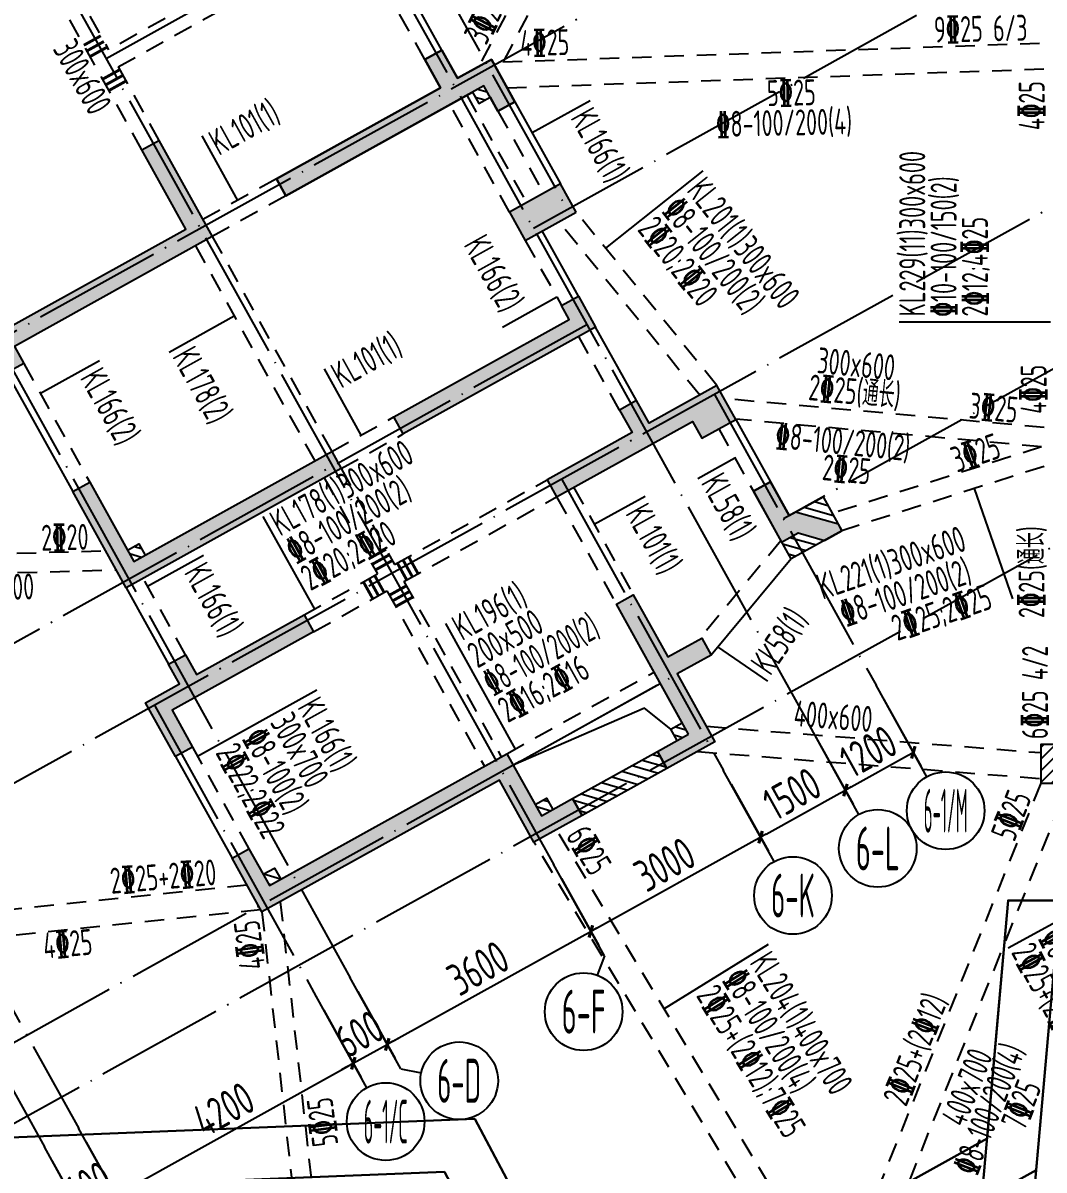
# Model space of a CAD drawing. Header units: millimetres. Extents: x 64473 to 386235, y 427387 to 703525.
# Drawn here: x 210715 to 226496, y 532766 to 550499 of the extents above; entities that cross this region are included whole.
import ezdxf
from ezdxf.enums import TextEntityAlignment as Align

# ---------------------------------------------------------------- set-up
doc = ezdxf.new("R2010")
doc.units = ezdxf.units.MM
doc.header["$LTSCALE"] = 100
doc.header["$PDMODE"] = 35
doc.header["$PDSIZE"] = 200
doc.linetypes.add('3', pattern=[5, 3, -2])
doc.linetypes.add('DOTE', pattern=[2.42, 2, -0.2, 0.02, -0.2])
for name, color, linetype in [('B-TEXT', 7, 'Continuous'), ('B-开洞', 7, 'Continuous'), ('COLU', 7, 'Continuous'), ('colu-1层', 6, 'Continuous'), ('colu-主楼', 7, 'Continuous'), ('h填实-1层', 254, 'Continuous'), ('h斜线-1层', 7, 'Continuous'), ('h斜线-柱', 7, 'Continuous'), ('L-AXIS', 3, 'Continuous'), ('L-dote', 253, 'DOTE'), ('L-箍筋', 1, 'Continuous'), ('wall-主楼', 2, 'Continuous'), ('垂直标注', 31, 'Continuous'), ('垂直钢筋', 27, 'Continuous'), ('梁', 4, 'Continuous'), ('梁虚线', 4, '3'), ('水平标注', 2, 'Continuous'), ('水平钢筋', 30, 'Continuous')]:
    doc.layers.add(name, color=color, linetype=linetype)
doc.styles.add('_TCH_AXIS', font='tssdeng.shx', dxfattribs={"width": 0.7, "bigfont": 'tssdchn.shx'})
doc.styles.add('COMPLEX', font='tssdeng.shx', dxfattribs={"width": 0.7, "bigfont": 'tssdchn.shx'})
doc.styles.get("Standard").update_dxf_attribs({"font": 'tssdeng.shx', "width": 0.7, "bigfont": 'tssdchn.shx'})
doc.styles.add('TSSD_Dimension', font='Tssdeng.shx', dxfattribs={"width": 0.7, "bigfont": 'tssdchn.shx'})
doc.dimstyles.new('TSSD_100_100$0', dxfattribs={"dimtxt": 300, "dimasz": 100, "dimexe": 250, "dimexo": 250, "dimgap": 100, "dimtad": 1, "dimdec": 0, "dimzin": 0, "dimdsep": 46, "dimtxsty": 'TSSD_Dimension', "dimblk": '_tsdbk', "dimblk1": '_tsdbk', "dimblk2": '_tsdbk', "dimsah": 1, "dimcen": 0, "dimclrt": 7, "dimadec": 0, "dimazin": 0, "dimtfac": 1, "dimtdec": 0, "dimtix": 1, "dimtmove": 2, "dimatfit": 3, "dimldrblk": '_tsdbk', "dimfxl": 1, "dimtolj": 1, "dimtzin": 0, "dimarcsym": 0})
pattern_1 = [(344.045374, (-164355.95, 304847.75), (34.909255, 122.10792), [])]

# ---------------------------------------------------------------- blocks, each defined once
blk = doc.blocks.new('_AXISO')
blk.add_circle((0, 0), 0.5)
at = {"layer": 'B-TEXT', "style": 'COMPLEX', "width": 1.450893}
blk.add_attdef('A', text='', height=0.56, dxfattribs=at).set_placement((0.249375, -0.28), (0.749375, -0.28), align=Align.FIT)
blk = doc.blocks.new('_tsdbk')
blk.add_line((-1, 0), (0, 0))
at = {"const_width": 0.5}
blk.add_lwpolyline([(-0.7, -0.7), (0.7, 0.7)], dxfattribs=at)
blk = doc.blocks.new('*D72')
at = {"layer": 'Defpoints', "color": 0}
for p in [(218916, 537493), (219492, 536455), (215769, 535745)]:
    blk.add_point(p, dxfattribs=at)
at = {"layer": 'L-AXIS', "color": 0, "lineweight": -2}
for p, q in [((219037, 537275), (219614, 536237)), ((216433, 534756), (219405, 536407)), ((215890, 535527), (216467, 534489))]:
    blk.add_line(p, q, dxfattribs=at)
at = {"layer": 'L-AXIS', "color": 0, "lineweight": -2, "yscale": 100, "zscale": 100}
for p, xscale, rotation in [((219492, 536455), 99.99999999999999, 29.04537402752898), ((216345, 534708), 100, 209.045374027529)]:
    blk.add_blockref('_tsdbk', p, dxfattribs=dict(at, xscale=xscale, rotation=rotation))
at = {"layer": 'L-AXIS', "color": 7, "insert": (217749, 535887), "char_height": 500, "attachment_point": 5, "rotation": 29.0454, "style": 'TSSD_Dimension'}
blk.add_mtext('\\A1;3600', dxfattribs=at)
blk = doc.blocks.new('*D73')
at = {"layer": 'Defpoints', "color": 0}
for p in [(215244, 535454), (215821, 534416), (211572, 533415)]:
    blk.add_point(p, dxfattribs=at)
at = {"layer": 'L-AXIS', "color": 0, "lineweight": -2}
for p, q in [((215366, 535236), (215942, 534198)), ((212236, 532426), (215733, 534368)), ((211694, 533197), (212270, 532159))]:
    blk.add_line(p, q, dxfattribs=at)
at = {"layer": 'L-AXIS', "color": 0, "lineweight": -2, "yscale": 100, "zscale": 100}
for p, xscale, rotation in [((215821, 534416), 99.99999999999999, 29.04537402752898), ((212149, 532377), 100, 209.045374027529)]:
    blk.add_blockref('_tsdbk', p, dxfattribs=dict(at, xscale=xscale, rotation=rotation))
at = {"layer": 'L-AXIS', "color": 7, "insert": (213815, 533703), "char_height": 500, "attachment_point": 5, "rotation": 29.0454, "style": 'TSSD_Dimension'}
blk.add_mtext('\\A1;4200', dxfattribs=at)
blk = doc.blocks.new('*D74')
at = {"layer": 'Defpoints', "color": 0}
for p in [(211572, 533415), (211048, 533124), (212149, 532377)]:
    blk.add_point(p, dxfattribs=at)
at = {"layer": 'L-AXIS', "color": 0, "lineweight": -2}
for p, q in [((211694, 533197), (212270, 532159)), ((211169, 532905), (211746, 531867)), ((211624, 532086), (212149, 532377)), ((212236, 532426), (212324, 532474)), ((211537, 532037), (211449, 531989))]:
    blk.add_line(p, q, dxfattribs=at)
at = {"layer": 'L-AXIS', "color": 0, "lineweight": -2, "xscale": 100, "yscale": 100, "zscale": 100}
for p, rotation in [((212149, 532377), 209.045374027529), ((211624, 532086), 29.04537402752898)]:
    blk.add_blockref('_tsdbk', p, dxfattribs=dict(at, rotation=rotation))
at = {"layer": 'L-AXIS', "color": 7, "insert": (211717, 532537), "char_height": 500, "attachment_point": 5, "rotation": 29.0454, "style": 'TSSD_Dimension'}
blk.add_mtext('\\A1;600', dxfattribs=at)
blk = doc.blocks.new('*D75')
at = {"layer": 'Defpoints', "color": 0}
for p in [(215769, 535745), (215244, 535454), (216345, 534708)]:
    blk.add_point(p, dxfattribs=at)
at = {"layer": 'L-AXIS', "color": 0, "lineweight": -2}
for p, q in [((215890, 535527), (216467, 534489)), ((215366, 535236), (215942, 534198)), ((215821, 534416), (216345, 534708)), ((216433, 534756), (216520, 534805)), ((215733, 534368), (215646, 534319))]:
    blk.add_line(p, q, dxfattribs=at)
at = {"layer": 'L-AXIS', "color": 0, "lineweight": -2, "xscale": 100, "yscale": 100, "zscale": 100}
for p, rotation in [((216345, 534708), 209.045374027529), ((215821, 534416), 29.04537402752898)]:
    blk.add_blockref('_tsdbk', p, dxfattribs=dict(at, rotation=rotation))
at = {"layer": 'L-AXIS', "color": 7, "insert": (215913, 534868), "char_height": 500, "attachment_point": 5, "rotation": 29.0454, "style": 'TSSD_Dimension'}
blk.add_mtext('\\A1;600', dxfattribs=at)
blk = doc.blocks.new('*D76')
at = {"layer": 'Defpoints', "color": 0}
for p in [(221539, 538950), (222115, 537912), (218916, 537493)]:
    blk.add_point(p, dxfattribs=at)
at = {"layer": 'L-AXIS', "color": 0, "lineweight": -2}
for p, q in [((221660, 538731), (222237, 537693)), ((219580, 536504), (222028, 537863)), ((219037, 537275), (219614, 536237))]:
    blk.add_line(p, q, dxfattribs=at)
at = {"layer": 'L-AXIS', "color": 0, "lineweight": -2, "yscale": 100, "zscale": 100}
for p, xscale, rotation in [((222115, 537912), 99.99999999999999, 29.04537402752898), ((219492, 536455), 100, 209.045374027529)]:
    blk.add_blockref('_tsdbk', p, dxfattribs=dict(at, xscale=xscale, rotation=rotation))
at = {"layer": 'L-AXIS', "color": 7, "insert": (220634, 537490), "char_height": 500, "attachment_point": 5, "rotation": 29.0454, "style": 'TSSD_Dimension'}
blk.add_mtext('\\A1;3000', dxfattribs=at)
blk = doc.blocks.new('*D77')
at = {"layer": 'Defpoints', "color": 0}
for p in [(222850, 539678), (221539, 538950), (223427, 538640)]:
    blk.add_point(p, dxfattribs=at)
at = {"layer": 'L-AXIS', "color": 0, "lineweight": -2}
for p, q in [((222971, 539459), (223548, 538422)), ((221660, 538731), (222237, 537693)), ((222203, 537960), (223339, 538592))]:
    blk.add_line(p, q, dxfattribs=at)
at = {"layer": 'L-AXIS', "color": 0, "lineweight": -2, "yscale": 100, "zscale": 100}
for p, xscale, rotation in [((223427, 538640), 99.99999999999999, 29.04537402752898), ((222115, 537912), 100, 209.045374027529)]:
    blk.add_blockref('_tsdbk', p, dxfattribs=dict(at, xscale=xscale, rotation=rotation))
at = {"layer": 'L-AXIS', "color": 7, "insert": (222601, 538582), "char_height": 500, "attachment_point": 5, "rotation": 29.0454, "style": 'TSSD_Dimension'}
blk.add_mtext('\\A1;1500', dxfattribs=at)
blk = doc.blocks.new('*D78')
at = {"layer": 'Defpoints', "color": 0}
for p in [(223899, 540261), (222850, 539678), (224476, 539223)]:
    blk.add_point(p, dxfattribs=at)
at = {"layer": 'L-AXIS', "color": 0, "lineweight": -2}
for p, q in [((224021, 540042), (224597, 539004)), ((222971, 539459), (223548, 538422)), ((223514, 538689), (224388, 539174))]:
    blk.add_line(p, q, dxfattribs=at)
at = {"layer": 'L-AXIS', "color": 0, "lineweight": -2, "yscale": 100, "zscale": 100}
for p, xscale, rotation in [((224476, 539223), 99.99999999999999, 29.04537402752898), ((223427, 538640), 100, 209.045374027529)]:
    blk.add_blockref('_tsdbk', p, dxfattribs=dict(at, xscale=xscale, rotation=rotation))
at = {"layer": 'L-AXIS', "color": 7, "insert": (223781, 539237), "char_height": 500, "attachment_point": 5, "rotation": 29.0454, "style": 'TSSD_Dimension'}
blk.add_mtext('\\A1;1200', dxfattribs=at)
blk = doc.blocks.new('后浇带现场')
at = {"color": 6, "lineweight": 30}
for points in [[(662200, 674230), (718557, 674230), (718557, 624270), (707583, 624270), (707286, 620897), (700215, 616964), (698139, 620873), (664797, 619534)], [(662200, 673430), (717757, 673430), (717757, 625070), (706851, 625070), (706526, 621390), (700538, 618060), (698609, 621692), (664765, 620333)], [(703006, 581720), (706851, 625070)], [(781539, 625070), (706851, 625070)], [(703803, 581649), (707583, 624270)]]:
    blk.add_lwpolyline(points, dxfattribs=at)

msp = doc.modelspace()

# ---------------------------------------------------------------- hatches: boundary and pattern name
at = {"layer": 'h填实-1层'}
for points in [[(218318.9, 549279.4), (218056.6, 549133.8), (217838.2, 549527.2), (214778.2, 547827.9), (214632.5, 548090.1), (217167.8, 549498.1), (216925.1, 549935.2), (217187.3, 550080.8), (217430.1, 549643.7), (217954.8, 549935.1)], [(210465.2, 545089.5), (210173.9, 545614.1), (213233.8, 547313.3), (212554.1, 548537.3), (212816.3, 548682.9), (213641.7, 547196.7), (210581.9, 545497.4), (210727.5, 545235.2)], [(219265.6, 547574.7), (219022.9, 548011.8), (218236.1, 547574.8), (218478.8, 547137.7)], [(216448.3, 544408.7), (219158.4, 545913.7), (219037, 546132.3), (219299.3, 546277.9), (219566.3, 545797.1), (216593.9, 544146.4)], [(220129.4, 544165.2), (218818, 543437), (218963.7, 543174.7), (221061.9, 544339.9), (221207.5, 544077.7), (221732, 544369), (221440.7, 544893.5), (220391.7, 544310.9), (220197.5, 544660.6), (219935.2, 544514.9)], [(211747.1, 543399.3), (212426.8, 542175.3), (215486.6, 543874.6), (215632.2, 543612.3), (212310.1, 541767.4), (211484.8, 543253.6)], [(222003.8, 543261.6), (222440.8, 542474.8), (222694.4, 542615.7), (223102.4, 542499.1), (223373.2, 542649.5), (223317.7, 542749.5), (222657.4, 542938.3), (222557.4, 542882.8), (222266.1, 543407.3)], [(221002.8, 539502.9), (219886.1, 541513.7), (220148.4, 541659.3), (220682.4, 540697.8), (221206.9, 540989.1), (221352.6, 540726.9), (220828, 540435.6), (221410.7, 539386.3), (220667.6, 538973.6), (220522, 539235.9)], [(213334.5, 539305.1), (213072.2, 539159.4), (212611, 539989.9), (213135.5, 540281.2), (212965.6, 540587.2), (213227.8, 540732.9), (213397.8, 540426.9), (215058.8, 541349.3), (215204.5, 541087.1), (213543.4, 540164.6), (213018.9, 539873.3)], [(219356.3, 538245.4), (218613.2, 537832.7), (218079.1, 538794.4), (214407.3, 536755.3), (213946.1, 537585.8), (214208.4, 537731.4), (214523.9, 537163.2), (218195.7, 539202.3), (218729.8, 538240.6), (219210.6, 538507.7)]]:
    msp.add_hatch(color=256, dxfattribs=at).paths.add_polyline_path(points)
at = {"layer": 'h斜线-1层'}
h = msp.add_hatch(dxfattribs=at)
h.set_pattern_fill('ANSI31', color=256, scale=40, angle=-60.95463, style=0)
h.set_pattern_definition(pattern_1)
h.paths.add_polyline_path([(217935.3, 549352.3), (217838.2, 549527.2), (217663.2, 549430), (217760.3, 549255.2)])
h = msp.add_hatch(dxfattribs=at)
h.set_pattern_fill('ANSI31', color=256, scale=40, angle=-60.95463, style=0)
h.set_pattern_definition(pattern_1)
h.paths.add_polyline_path([(223317.7, 542749.5), (223081.9, 543174.1), (222657.4, 542938.3)])
h = msp.add_hatch(dxfattribs=at)
h.set_pattern_fill('ANSI31', color=256, scale=40, angle=-60.95463, style=0)
h.set_pattern_definition(pattern_1)
h.paths.add_polyline_path([(223102.4, 542499.1), (222694.4, 542615.7), (222440.8, 542474.8), (222586.4, 542212.6)])
h = msp.add_hatch(dxfattribs=at)
h.set_pattern_fill('ANSI31', color=256, scale=40, angle=-60.95463, style=0)
h.set_pattern_definition(pattern_1)
h.paths.add_polyline_path([(212601.6, 542272.5), (212504.5, 542447.3), (212329.7, 542350.2), (212426.8, 542175.3)])
h = msp.add_hatch(dxfattribs=at)
h.set_pattern_fill('ANSI31', color=256, scale=40, angle=-60.95463, style=0)
h.set_pattern_definition(pattern_1)
h.paths.add_polyline_path([(218904.6, 538337.7), (218807.5, 538512.6), (218632.7, 538415.5), (218729.8, 538240.6)])
h.paths.add_polyline_path([(221002.8, 539502.9), (220905.7, 539677.8), (220730.8, 539580.7), (220827.9, 539405.8)])
h.paths.add_polyline_path([(220667.6, 538973.6), (220522, 539235.9), (219210.6, 538507.7), (219356.3, 538245.4)])
h = msp.add_hatch(dxfattribs=at)
h.set_pattern_fill('ANSI31', color=256, scale=40, angle=-60.95463, style=0)
h.set_pattern_definition(pattern_1)
h.paths.add_polyline_path([(214698.8, 537260.3), (214601.7, 537435.1), (214426.8, 537338), (214523.9, 537163.2)])
at = {"layer": 'h斜线-柱'}
h = msp.add_hatch(dxfattribs=at)
h.set_pattern_fill('ANSI31', color=256, scale=40, style=0)
h.set_pattern_definition([(45, (-467527.32, -323147.44), (-89.802561, 89.802561), [])])
h.paths.add_polyline_path([(226446.5, 538744.7), (227046.5, 538744.7), (227046.5, 539344.7), (226446.5, 539344.7)])

# ---------------------------------------------------------------- linework, layer by layer
at = {"layer": 'B-开洞'}
msp.add_lwpolyline([(220730.8, 539580.7), (220319.8, 539907.3), (218292.8, 539027.4)], dxfattribs=at)
at = {"layer": 'COLU'}
msp.add_lwpolyline([(226446.5, 538744.7), (227046.5, 538744.7), (227046.5, 539344.7), (226446.5, 539344.7)], close=True, dxfattribs=at)
at = {"layer": 'colu-1层'}
msp.add_lwpolyline([(218318.9, 549279.4), (218056.6, 549133.8), (217838.2, 549527.2), (214778.2, 547827.9), (214632.5, 548090.1), (217167.8, 549498.1), (216925.1, 549935.2), (217187.3, 550080.8), (217430.1, 549643.7), (217954.8, 549935.1)], close=True, dxfattribs=at)
at = {"layer": 'colu-1层', "elevation": 0}
for points in [[(210465.2, 545089.5), (210173.9, 545614.1), (213233.8, 547313.3), (212554.1, 548537.3), (212816.3, 548682.9), (213641.7, 547196.7), (210581.9, 545497.4), (210727.5, 545235.2)], [(219265.6, 547574.7), (219022.9, 548011.8), (218236.1, 547574.8), (218478.8, 547137.7)], [(216448.3, 544408.7), (219158.4, 545913.7), (219037, 546132.3), (219299.3, 546277.9), (219566.3, 545797.1), (216593.9, 544146.4)], [(220129.4, 544165.2), (218818, 543437), (218963.7, 543174.7), (221061.9, 544339.9), (221207.5, 544077.7), (221732, 544369), (221440.7, 544893.5), (220391.7, 544310.9), (220197.5, 544660.6), (219935.2, 544514.9)], [(211747.1, 543399.3), (212426.8, 542175.3), (215486.6, 543874.6), (215632.2, 543612.3), (212310.1, 541767.4), (211484.8, 543253.6)], [(222003.8, 543261.6), (222440.8, 542474.8), (222694.4, 542615.7), (223102.4, 542499.1), (223373.2, 542649.5), (223317.7, 542749.5), (222657.4, 542938.3), (222557.4, 542882.8), (222266.1, 543407.3)], [(221002.8, 539502.9), (219886.1, 541513.7), (220148.4, 541659.3), (220682.4, 540697.8), (221206.9, 540989.1), (221352.6, 540726.9), (220828, 540435.6), (221410.7, 539386.3), (220667.6, 538973.6), (220522, 539235.9)], [(213334.5, 539305.1), (213072.2, 539159.4), (212611, 539989.9), (213135.5, 540281.2), (212965.6, 540587.2), (213227.8, 540732.9), (213397.8, 540426.9), (215058.8, 541349.3), (215204.5, 541087.1), (213543.4, 540164.6), (213018.9, 539873.3)], [(219356.3, 538245.4), (218613.2, 537832.7), (218079.1, 538794.4), (214407.3, 536755.3), (213946.1, 537585.8), (214208.4, 537731.4), (214523.9, 537163.2), (218195.7, 539202.3), (218729.8, 538240.6), (219210.6, 538507.7)]]:
    msp.add_lwpolyline(points, close=True, dxfattribs=at)
at = {"layer": 'colu-主楼'}
msp.add_lwpolyline([(219265.5, 547574.6), (219022.7, 548011.7), (218235.9, 547574.8), (218478.7, 547137.6)], close=True, dxfattribs=at)
at = {"layer": 'L-AXIS'}
for p, q in [((224685, 538845.6, 0), (223899.2, 540260.6, 0)), ((223635.9, 538263, 0), (222850.1, 539678, 0)), ((222324.6, 537534.8, 0), (221538.8, 538949.8, 0)), ((219701.9, 536078.3, 0), (218916, 537493.3, 0)), ((219701.9, 536078.3, 0), (219589.9, 535776.4, 0)), ((216554.6, 534330.5, 0), (215768.8, 535745.5, 0)), ((216030.1, 534039.2, 0), (215244.3, 535454.2, 0)), ((216554.6, 534330.5, 0), (216870, 534266, 0)), ((212358.3, 532000.1, 0), (211572.5, 533415.1, 0)), ((211833.7, 531708.8, 0), (211047.9, 533123.8, 0))]:
    msp.add_line(p, q, dxfattribs=at)
at = {"layer": 'L-dote', "ltscale": 10}
for p, q in [((202699.8, 577198.1), (219130.6, 547611.5, 0)), ((208070.8, 566290.8, 0), (222850.1, 539678, 0)), ((204138.1, 564103.6, 0), (218920.9, 537484.5, 0)), ((223971.3, 556593.5), (212000.7, 549945.7)), ((199122.4, 555833.8), (211577.3, 533406.3, 0)), ((225427.8, 553970.8), (201409.2, 540632.2)), ((226640, 551788), (218606.2, 547319.9)), ((228389.4, 548638), (204370.8, 535299.4)), ((203264, 547140.2, 0), (211047.9, 533123.8, 0)), ((229457.5, 546714.7), (222470, 542834.2)), ((219431.6, 545833.7), (203455.1, 536948.2)), ((210313.6, 545568.5, 0), (215773.7, 535736.7, 0)), ((230622.7, 544616.5), (206604.1, 531277.9)), ((221402.8, 544755.9, 0), (223899.2, 540260.6, 0)), ((219043.1, 543443.6, 0), (221543.6, 538941, 0)), ((206070, 532239.6), (220740.7, 540386.8)), ((212750.8, 539944.1, 0), (215249.1, 535445.4, 0))]:
    msp.add_line(p, q, dxfattribs=at)
at = {"layer": 'L-箍筋', "const_width": 44.9}
for points in [[(211918.2, 550300.2), (211655.9, 550154.6)], [(211966.7, 550212.8), (211704.4, 550067.2)], [(212015.3, 550125.4), (211753, 549979.7)], [(212209.5, 549775.7), (211947.2, 549630)], [(212258, 549688.3), (211995.7, 549542.6)], [(212306.6, 549600.9), (212044.3, 549455.2)], [(216063.9, 542217.2), (216326.1, 542362.9)], [(216112.4, 542129.8), (216374.7, 542275.5)], [(216161, 542042.4), (216423.2, 542188)], [(216500.9, 542150.2), (216646.6, 541887.9)], [(216588.4, 542198.8), (216734, 541936.5)], [(216675.8, 542247.3), (216821.4, 541985)], [(216151.2, 541956), (216296.9, 541693.7)], [(215976.4, 541858.9), (216122, 541596.6)], [(216063.8, 541907.5), (216209.5, 541645.2)], [(216378, 541651.5), (216640.3, 541797.1)], [(216426.6, 541564.1), (216688.9, 541709.7)], [(216475.1, 541476.6), (216737.4, 541622.3)]]:
    msp.add_lwpolyline(points, dxfattribs=at)
at = {"layer": 'wall-主楼', "elevation": 0}
for points in [[(217167.8, 549498.1), (214632.5, 548090.1), (214778.2, 547827.9), (217663.2, 549430), (217760.3, 549255.2), (217935.1, 549352.3), (218056.5, 549133.7), (218318.8, 549279.4), (217954.6, 549935), (217430.1, 549643.7), (217187.3, 550080.9), (216925.1, 549935.2)], [(210465.2, 545089.5), (210173.9, 545614.1), (213233.8, 547313.3), (212554.1, 548537.3), (212816.3, 548682.9), (213641.7, 547196.7), (210581.9, 545497.4), (210727.5, 545235.2)], [(212601.6, 542272.5), (215486.6, 543874.6), (215632.2, 543612.3), (212310.2, 541767.4), (211484.8, 543253.6), (211747.1, 543399.3), (212329.7, 542350.2), (212504.5, 542447.3)], [(220730.8, 539580.7), (220905.7, 539677.8), (219886.1, 541513.7), (220148.4, 541659.3), (220682.5, 540697.7), (221207, 540989), (221352.7, 540726.7), (220828.1, 540435.4), (221410.7, 539386.3), (220667.6, 538973.6), (220522, 539235.9), (220827.9, 539405.8)], [(220522, 539235.9), (220667.6, 538973.6), (219356.3, 538245.4), (219210.6, 538507.7)]]:
    msp.add_lwpolyline(points, close=True, dxfattribs=at)
at = {"layer": 'wall-主楼'}
for points in [[(219158.4, 545913.7), (219037, 546132.3), (219299.3, 546277.9), (219566.3, 545797.1), (216593.9, 544146.4), (216448.3, 544408.7)], [(221207.5, 544077.7), (221732, 544369), (221440.7, 544893.5), (220391.7, 544310.9), (220197.5, 544660.6), (219935.2, 544514.9), (220129.4, 544165.2), (218818, 543437), (218963.7, 543174.7), (221061.9, 544339.9)], [(222266.1, 543407.3), (222557.4, 542882.8), (223081.9, 543174.1), (223373.2, 542649.5), (222586.4, 542212.6), (222003.8, 543261.6)], [(218904.6, 538337.7), (219210.6, 538507.7), (219356.3, 538245.4), (218613.2, 537832.7), (218079.1, 538794.4), (214407.3, 536755.3), (213946.1, 537585.8), (214208.4, 537731.4), (214426.8, 537338), (214601.7, 537435.1), (214698.8, 537260.3), (218195.7, 539202.3), (218632.7, 538415.5), (218807.5, 538512.6)]]:
    msp.add_lwpolyline(points, close=True, dxfattribs=at)
at = {"layer": 'wall-主楼', "elevation": 0}
msp.add_lwpolyline([(213072.2, 539159.4), (212611, 539989.9), (213135.5, 540281.2), (212965.6, 540587.2), (213227.8, 540732.9), (213397.8, 540426.9), (215058.8, 541349.3), (215204.5, 541087.1), (213543.4, 540164.6), (213018.9, 539873.3), (213334.5, 539305.1), (213072.2, 539159.4)], dxfattribs=at)
at = {"layer": '垂直标注'}
for p, q in [((219480.3, 549297.1), (218585, 548799.9)), ((221221.5, 548215.2), (219717.3, 547018.4)), ((218967.5, 546257.5), (218125.6, 545789.9)), ((212973.4, 545411.4), (213979.6, 545970.2)), ((224257.6, 545879.5), (226596.5, 545879.5)), ((211898.7, 545276.4), (210986.1, 544769.6)), ((221144.2, 543458.1), (221717.8, 543776.6)), ((220329.2, 543180.7), (219545.3, 542745.3)), ((213507.9, 542268.1), (212642.2, 541787.4)), ((222224.9, 540325.9), (221456.5, 540851.8)), ((215259.5, 540185.1), (213414.7, 539160.6)), ((225941.3, 536201.7), (227519.3, 537060.3)), ((222233.7, 536250.6), (220624.5, 535256))]:
    msp.add_line(p, q, dxfattribs=at)
at = {"layer": '梁'}
for p, q in [((217187.3, 550080.8), (216216.4, 551829.2)), ((218318.8, 549279.4), (219023, 548011.2)), ((219299.3, 546277.9), (218741, 547283.2)), ((220197.4, 544660.6), (219566.3, 545797.1)), ((210465.2, 545089.5), (211484.8, 543253.6)), ((221732, 544369), (222266.1, 543407.3)), ((222586.4, 542212.6), (221352.7, 540726.7)), ((212310.1, 541767.4), (212965.6, 540587.2)), ((218292.8, 539027.4), (220565.8, 540289.7)), ((213072.2, 539159.4), (213946.1, 537585.8))]:
    msp.add_line(p, q, dxfattribs=at)
at = {"layer": '梁虚线'}
for p, q in [((220496.5, 555044.7), (217762.5, 549828.3)), ((220835.2, 555044.7), (218135.8, 549894.4)), ((215536.5, 552023.7), (212039.5, 550081.7)), ((212185.2, 549819.4), (215682.9, 551761.8)), ((216925.1, 549935.2, 0), (215954.1, 551683.7, 0)), ((211262.7, 551480.5, 0), (212039.5, 550081.7, 0)), ((212554.1, 548537.3, 0), (211000.5, 551334.8, 0)), ((218132.9, 549896), (226496.5, 550189.4)), ((212185.2, 549819.4, 0), (212816.3, 548682.9, 0)), ((218197.5, 549498), (226496.5, 549789.1)), ((218235.9, 547574.8), (217313.5, 549235.8, 0)), ((217575.7, 549381.5, 0), (218498.2, 547720.4)), ((218056.5, 549133.7, 0), (218760.5, 547866.1)), ((214632.5, 548090.1, 0), (213496, 547459, 0)), ((214778.2, 547827.9, 0), (213641.7, 547196.7, 0)), ((221440.7, 544893.5), (219265.5, 547574.6)), ((221174.4, 544745.6), (218999.2, 547426.7)), ((213641.7, 547196.7), (215486.6, 543874.6)), ((218478.7, 547137.6), (219037, 546132.3)), ((213379.4, 547051), (215224.3, 543729)), ((219935.2, 544514.9), (219304, 545651.4)), ((210727.5, 545235.2), (211747.1, 543399.3)), ((226496.5, 544244.7), (221553.5, 544690.5)), ((215486.6, 543874.6), (216448.3, 544408.7)), ((226457.2, 543947), (221732.4, 544373.2)), ((215632.2, 543612.3), (216593.9, 544146.4)), ((221469.7, 544223.4), (222003.8, 543261.6)), ((226457.2, 543947), (223225.2, 542917.2)), ((215632.2, 543612.3), (216457.6, 542126.1)), ((226496.5, 543644.7), (223373.2, 542649.5)), ((215370, 543466.7), (216195.3, 541980.5)), ((216457.6, 542126.1), (218818, 543437)), ((219226, 543320.4), (220148.4, 541659.3)), ((216603.2, 541863.9), (218963.7, 543174.7)), ((218963.7, 543174.7), (219886.1, 541513.7)), ((222430.2, 542494), (221157.8, 540961.6)), ((208622.1, 542243.4, 0), (211991.9, 542340.5, 0)), ((212329.7, 542350.2, 0), (212329.7, 542350.2, 0)), ((208634.1, 541943.7, 0), (212156, 542045.1, 0)), ((215058.8, 541349.3), (216195.3, 541980.5)), ((213227.8, 540732.9, 0), (212572.4, 541913.1, 0)), ((216603.2, 541863.9), (218108.3, 539153.7)), ((215204.5, 541087.1), (216341, 541718.2)), ((216341, 541718.2), (217846, 539008.1)), ((218195.7, 539202.3), (220468.7, 540464.6)), ((221278, 539625.5), (226446.5, 539218.9)), ((213334.5, 539305.1, 0), (214208.4, 537731.4)), ((221140.2, 539235.2), (226446.5, 538817.7)), ((226446.5, 538744.7), (223273, 530838.7)), ((226756.3, 538442.7), (223625.9, 530644)), ((223273, 530838.7), (218963, 538027)), ((223010.7, 530498.3), (218613.2, 537832.7)), ((214176.7, 537170.5), (208849.1, 536615.2)), ((214691.6, 536913.1), (215363.6, 530895.7)), ((214387.8, 536790.4), (208863.2, 536214.5)), ((214407.3, 536755.3), (215058.8, 530922.6))]:
    msp.add_line(p, q, dxfattribs=at)
at = {"layer": '水平标注'}
for p, q in [((213478.6, 548752.4), (214031.7, 547756.5)), ((215368.4, 545152.6), (215938.7, 544125.7)), ((226012.5, 541594.2), (225423.9, 543302.9)), ((214424.7, 542867.8), (215218.7, 541438.1)), ((217246.2, 541214.9), (218324.3, 539273.7))]:
    msp.add_line(p, q, dxfattribs=at)

# ---------------------------------------------------------------- block references
at = {"color": 3, "lineweight": 30}
msp.add_blockref('后浇带现场', (-480910.3, -88135.4), dxfattribs=at)
at = {"layer": 'L-AXIS'}
ref = msp.add_blockref('_AXISO', (224976.3, 538321.1, 0), dxfattribs=dict(at, xscale=1199.999999999997, yscale=1200, zscale=1200, rotation=359.999645787379))
ref.add_attrib('A', '6-1/M', dxfattribs={"color": 7, "height": 678.82, "rotation": 359.99965, "style": '_TCH_AXIS', "width": 0.201923}).set_placement((224636.9, 537981.7, 0), (225315.7, 537981.7, 0), align=Align.FIT)
ref = msp.add_blockref('_AXISO', (223927.2, 537738.5, 0), dxfattribs=dict(at, xscale=1199.999999999997, yscale=1200, zscale=1200, rotation=359.999645787379))
ref.add_attrib('A', '6-L', dxfattribs={"color": 7, "height": 678.82, "rotation": 359.99965, "style": '_TCH_AXIS', "width": 0.344262}).set_placement((223587.8, 537399.1, 0), (224266.6, 537399.1, 0), align=Align.FIT)
ref = msp.add_blockref('_AXISO', (222615.9, 537010.2, 0), dxfattribs=dict(at, xscale=1199.999999999997, yscale=1200, zscale=1200, rotation=359.999645787379))
ref.add_attrib('A', '6-K', dxfattribs={"color": 7, "height": 678.82, "rotation": 359.99965, "style": '_TCH_AXIS', "width": 0.323077}).set_placement((222276.5, 536670.8, 0), (222955.3, 536670.8, 0), align=Align.FIT)
ref = msp.add_blockref('_AXISO', (219381.2, 535213.9, 0), dxfattribs=dict(at, xscale=1199.999999999997, yscale=1200, zscale=1200, rotation=359.999645787379))
ref.add_attrib('A', '6-F', dxfattribs={"color": 7, "height": 678.82, "rotation": 359.99965, "style": '_TCH_AXIS', "width": 0.33871}).set_placement((219041.8, 534874.5, 0), (219720.6, 534874.5, 0), align=Align.FIT)
ref = msp.add_blockref('_AXISO', (217457.9, 534145.8, 0), dxfattribs=dict(at, xscale=1199.999999999997, yscale=1200, zscale=1200, rotation=359.999645787379))
ref.add_attrib('A', '6-D', dxfattribs={"color": 7, "height": 678.82, "rotation": 359.99965, "style": '_TCH_AXIS', "width": 0.333333}).set_placement((217118.5, 533806.4, 0), (217797.3, 533806.4, 0), align=Align.FIT)
ref = msp.add_blockref('_AXISO', (216321.4, 533514.6, 0), dxfattribs=dict(at, xscale=1199.999999999997, yscale=1200, zscale=1200, rotation=359.999645787379))
ref.add_attrib('A', '6-1/C', dxfattribs={"color": 7, "height": 678.82, "rotation": 359.99965, "style": '_TCH_AXIS', "width": 0.214286}).set_placement((215982, 533175.2, 0), (216660.8, 533175.2, 0), align=Align.FIT)

# ---------------------------------------------------------------- texts
at = {"layer": '垂直标注', "width": 0.65}
for s, height, rotation, p in [('KL166(1)', 403, 299.04559, (219167.1, 549031)), ('KL229(11)300x600', 403, 90, (224660.6, 545960.1)), ('KL201(1)300x600', 403, 308.50762, (220956.4, 547901.3)), ('%%13210-100/150(2)', 402, 90, (225144.2, 545960.1)), ('%%1328-100/200(2)', 402, 308.50762, (220577.9, 547600.2)), ('2%%13320;2%%13320', 401, 308.50762, (220199.5, 547299.1)), ('2%%13212;4%%13325', 401, 90, (225627.8, 545960.1)), ('KL166(2)', 403, 299.04559, (217515.8, 547069.2)), ('KL178(2)', 403, 299.04545, (213012.5, 545341)), ('KL166(2)', 403, 299.04567, (211586.3, 545011)), ('KL58(1)', 401, 299.04536, (221183.1, 543387.9)), ('KL101(1)', 403, 299.04536, (220016.1, 542914.6)), ('KL166(1)', 403, 299.04567, (213195.5, 542002.6)), ('KL58(1)', 401, 55.61033, (222270.2, 540392)), ('KL166(1)', 403, 299.04567, (214947.1, 539919.7)), ('300x700', 402, 299.04567, (214525.4, 539685.5)), ('%%1328-100(2)', 402, 299.04567, (214103.7, 539451.2)), ('2%%13322;2%%13322', 401, 299.04567, (213681.9, 539217)), ('%%1328-100/200(4)', 402, 298.55249, (226404.6, 536362)), ('2%%13325+(2%%13212);8%%13325 2/6', 401, 298.55249, (225979.8, 536130.9)), ('KL204(1)400x700', 403, 301.71986, (221933.3, 535970.2)), ('%%1328-100/200(4)', 402, 301.71986, (221521.9, 535715.9)), ('2%%13325+(2%%13212);7%%13325', 401, 301.71986, (221110.6, 535461.7))]:
    msp.add_text(s, height=height, rotation=rotation, dxfattribs=at).set_placement(p)
at = {"layer": '垂直钢筋', "color": 0, "width": 0.65}
for s, rotation, p in [('3%%13325', 63.16601, (217873.9, 550141.9)), ('300x600', 299.04547, (211168, 550096.7)), ('4%%13325', 90, (226504.9, 548842.2)), ('2%%13325(通长)', 90, (226502.8, 541298.8)), ('5%%13325', 68.51359, (226037, 537825.1)), ('6%%13325', 301.71986, (219093.9, 537927)), ('4%%13325', 97.29232, (214462.2, 535891.6)), ('2%%13325+(2%%13212)', 68.51359, (224366.7, 533731.3)), ('%%1328-100/200(4)', 68.51359, (225446.5, 532659.9)), ('400x700', 68.51359, (225269.7, 533412)), ('7%%13325', 68.51359, (226193.3, 533355.9)), ('5%%13325', 97.29232, (215589.4, 533159.8))]:
    msp.add_text(s, height=400, rotation=rotation, dxfattribs=at).set_placement(p)
at = {"layer": '垂直钢筋', "color": 1, "width": 0.65}
for s, p in [('4%%13325', (226534.6, 544456.8)), ('6%%13325 4/2', (226555.9, 539428.1))]:
    msp.add_text(s, height=400, rotation=90, dxfattribs=at).set_placement(p)
at = {"layer": '水平标注'}
for s, height, rotation, width, p in [('KL101(1)', 403, 29.04519, 0.65, (213744.8, 548439.2)), ('KL101(1)', 403, 29.04532, 0.65, (215634.5, 544839.4)), ('KL178(1)300x600', 403, 29.04536, 0.65, (214690.2, 542555.4)), ('%%1328-100/200(2)', 402, 29.04536, 0.65, (214924.4, 542133.7)), ('2%%13320;2%%13320', 401, 29.04536, 0.65, (215158.6, 541711.9)), ('KL221(1)300x600', 403, 19.00482, 0.65, (223075.5, 541577.7)), ('%%1328-100/200(2)', 402, 19.00482, 0.65, (223425.7, 541172.3)), ('KL196(1)', 403, 29.04539, 0.65, (217504.3, 540937.4)), ('2%%13325;2%%13325', 401, 19.00482, 0.65, (224228.9, 540941.8)), ('200x500', 403, 29.04539, 0.65, (217738.6, 540515.7)), ('%%1328-100/200(2)', 402, 29.04539, 0.6, (217972.8, 540094)), ('2%%13316;2%%13316', 401, 29.04539, 0.65, (218207, 539672.2))]:
    msp.add_text(s, height=height, rotation=rotation, dxfattribs=dict(at, width=width)).set_placement(p)
at = {"layer": '水平钢筋', "color": 1, "width": 0.65}
for s, p in [('9%%13325 6/3', (224798.5, 550194.5)), ('%%1328-100/200(4)', (221431.8, 548733.3))]:
    msp.add_text(s, height=400, rotation=1.26914, dxfattribs=at).set_placement(p)
at = {"layer": '水平钢筋', "color": 0, "width": 0.65}
for s, rotation, p in [('4%%13325', 1.26914, (218403.6, 549987.3)), ('5%%13325', 1.26914, (222219.4, 549212.3)), ('300x600', 354.31198, (222975.9, 545087.8)), ('2%%13325(通长)', 354.31198, (222843.9, 544671.2)), ('3%%13325', 354.31198, (225325.6, 544388.2)), ('%%1328-100/200(2)', 354.31198, (222330, 543929.8)), ('3%%13325', 19.00482, (225149.3, 543544.1)), ('2%%13325', 354.31198, (223056.6, 543434.9)), ('2%%13320', 1.26365, (211000.8, 542339.7)), ('300x600', 1.26365, (209689.5, 541562.1)), ('400x600', 355.50163, (222617.8, 539628.8)), ('2%%13325+2%%13320', 4.86913, (212080.4, 537035.6)), ('4%%13325', 4.86913, (211045.3, 536032.9))]:
    msp.add_text(s, height=400, rotation=rotation, dxfattribs=at).set_placement(p)

# ---------------------------------------------------------------- dimensions: what is measured, and where the dimension line sits
at = {"layer": 'L-AXIS'}
for base, p1, p2, picture, middle in [((224475.6, 539222.7, 0), (222850.1, 539678, 0), (223899.2, 540260.6, 0), '*D78', (223781.1, 539237.4, 0)), ((223426.5, 538640.1, 0), (221538.8, 538949.8, 0), (222850.1, 539678, 0), '*D77', (222600.9, 538582, 0)), ((222115.2, 537911.9, 0), (218916, 537493.3, 0), (221538.8, 538949.8, 0), '*D76', (220633.9, 537489.6, 0)), ((219492.5, 536455.4, 0), (215768.8, 535745.5, 0), (218916, 537493.3, 0), '*D72', (217748.9, 535887.4, 0)), ((216345.2, 534707.5, 0), (215244.3, 535454.2, 0), (215768.8, 535745.5, 0), '*D75', (215913, 534867.9, 0)), ((215820.7, 534416.2, 0), (211572.5, 533415.1, 0), (215244.3, 535454.2, 0), '*D73', (213814.8, 533702.7, 0)), ((212148.9, 532377.1, 0), (211047.9, 533123.8, 0), (211572.5, 533415.1, 0), '*D74', (211716.7, 532537.5, 0))]:
    dim = msp.add_linear_dim(base=base, p1=p1, p2=p2, angle=29.04537, dimstyle='TSSD_100_100$0', override={"dimtxt": 500}, dxfattribs=at)
    dim.commit()
    dim.dimension.update_dxf_attribs({"geometry": picture, "text_midpoint": middle})

doc.saveas('drawing.dxf')
